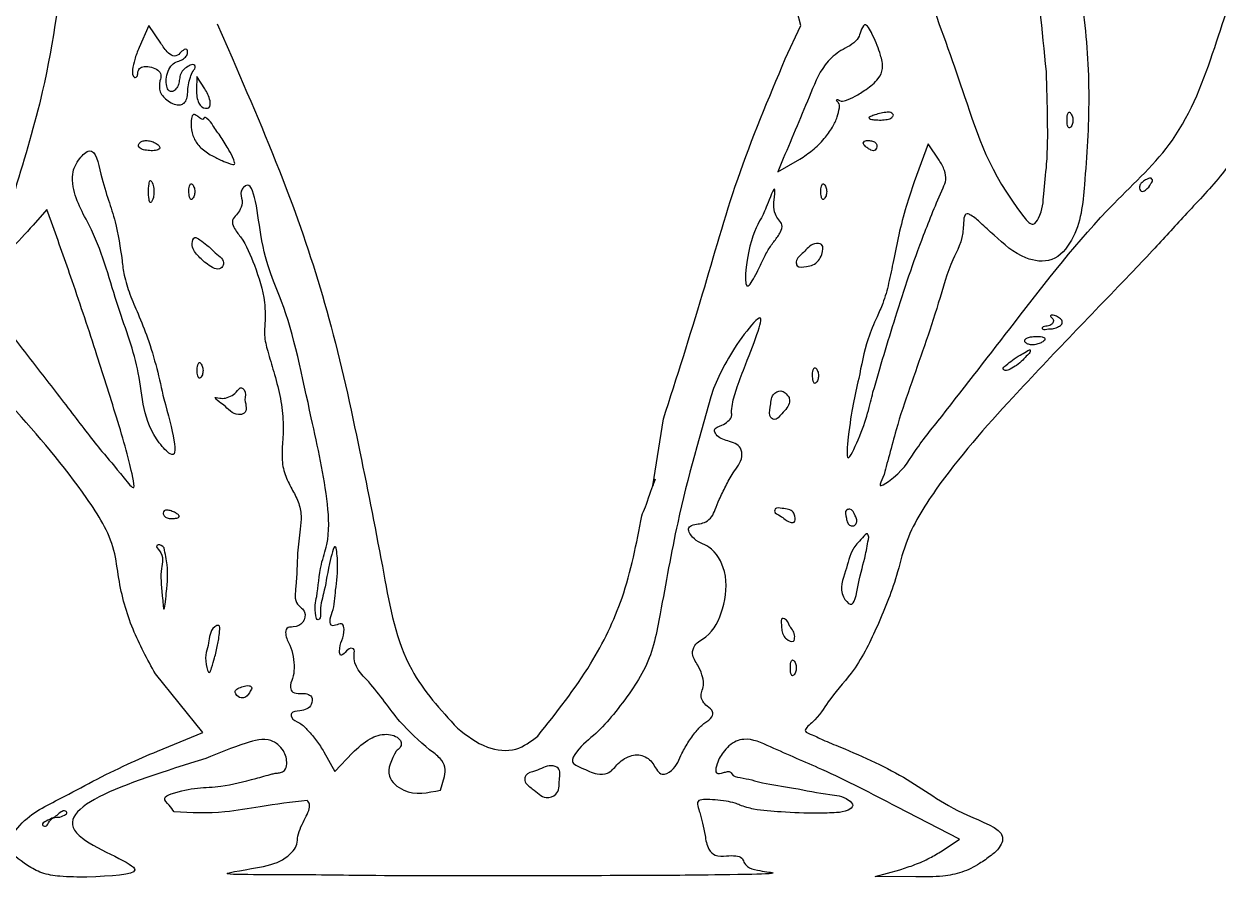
# Model space of a CAD drawing. Extents: x 7.4 to 44.5, y 24.7 to 60.9.
# Drawn here: x 19.78 to 34.35, y 24.68 to 35.09 of the extents above; entities that cross this region are included whole.
import ezdxf

# ---------------------------------------------------------------- set-up
doc = ezdxf.new("R2010")
doc.units = 0
doc.layers.add('Layer_1', color=7, linetype='CONTINUOUS')

msp = doc.modelspace()

# ---------------------------------------------------------------- linework, layer by layer
at = {"layer": 'Layer_1', "color": 7}
for p, q in [((29.25613, 35.068077), (28.661778, 37.446324)), ((21.307605, 35.068111), (21.187667, 34.798609)), ((21.451499, 34.854135), (21.307605, 35.068111)), ((22.138431, 35.088762), (22.321496, 34.673326)), ((29.069022, 34.662984), (29.25613, 35.068077)), ((21.892789, 34.444761), (21.886439, 34.28377)), ((21.989386, 34.294295), (21.892789, 34.444761)), ((32.252555, 34.507078), (32.252544, 34.507078)), ((21.780013, 34.252824), (21.780013, 34.252795)), ((21.989431, 34.294295), (21.989386, 34.294295)), ((30.386941, 33.975379), (30.386941, 33.975406)), ((32.554913, 33.992921), (32.554913, 33.992921)), ((29.64589, 33.827805), (29.645922, 33.827824)), ((22.189308, 33.704216), (22.189308, 33.704261)), ((21.429739, 33.603399), (21.429739, 33.603399)), ((30.186773, 33.603399), (30.186773, 33.603399)), ((30.811044, 33.624576), (30.6412, 33.162138)), ((30.94573, 33.425096), (30.811044, 33.624576)), ((29.043447, 33.444268), (28.978156, 33.282322)), ((28.978156, 33.282322), (29.247227, 33.437685)), ((21.348607, 33.151575), (21.348607, 33.151575)), ((21.846299, 33.120418), (21.846299, 33.120418)), ((29.552487, 33.120418), (29.552487, 33.120418)), ((33.527632, 33.13923), (33.527616, 33.13923)), ((20.06106, 32.824352), (19.894717, 32.63349)), ((20.119258, 32.668547), (20.06106, 32.824352)), ((22.114383, 32.294553), (22.114383, 32.294553)), ((29.513906, 32.273833), (29.513892, 32.273863)), ((28.725008, 32.060836), (28.725008, 32.060836)), ((32.434265, 31.417787), (32.434324, 31.417787)), ((32.228115, 31.224731), (32.228115, 31.224731)), ((21.946381, 30.939085), (21.946381, 30.939085)), ((31.965, 30.985834), (31.965, 30.985834)), ((29.452409, 30.876778), (29.452409, 30.876778)), ((30.137698, 30.595618), (30.137698, 30.595618)), ((21.489173, 30.513344), (21.489173, 30.513344)), ((22.477532, 30.502832), (22.477532, 30.502832)), ((29.114083, 30.531383), (29.114083, 30.531383)), ((30.975853, 30.29973), (30.975882, 30.300042)), ((20.928944, 30.238243), (20.928944, 30.238214)), ((27.453175, 29.455124), (27.582799, 30.269252)), ((21.679945, 29.081093), (21.679945, 29.081083)), ((29.185989, 29.084729), (29.185957, 29.084734)), ((29.921483, 29.087102), (29.921494, 29.087115)), ((21.492194, 28.69664), (21.492199, 28.69664)), ((30.086684, 28.826966), (30.086694, 28.826966)), ((29.123751, 27.738542), (29.123751, 27.738507)), ((22.144913, 27.513847), (22.144892, 27.513847)), ((29.181533, 27.311298), (29.181533, 27.311298)), ((21.963512, 26.44311), (21.386141, 27.158139)), ((22.54418, 26.949774), (22.54418, 26.949774)), ((21.411165, 26.218106), (21.963512, 26.44311)), ((26.050224, 26.401097), (26.050224, 26.401097)), ((24.730535, 26.232189), (24.730493, 26.232097)), ((23.441284, 26.207477), (23.573999, 25.968773)), ((23.573999, 25.968773), (23.789317, 26.196029)), ((27.0138, 26.049272), (27.013763, 26.049272)), ((24.86207, 25.741647), (24.912473, 25.908853)), ((26.313151, 25.865972), (26.313199, 25.865972)), ((31.193626, 25.14526), (30.429544, 25.538092)), ((20.221027, 25.41047), (20.221048, 25.410457)), ((30.979991, 24.999266), (31.193626, 25.14526)), ((19.825234, 24.822108), (19.825401, 24.822373)), ((30.165863, 24.688012), (30.466109, 24.770639)), ((30.660779, 24.682932), (30.165863, 24.688012))]:
    msp.add_line(p, q, dxfattribs=at)
for points, knots in [([(32.200175, 38.796651), (32.213323, 38.841175), (32.245924, 38.951577), (32.283378, 39.139411), (32.32394, 39.389078), (32.382283, 39.720624), (32.467059, 40.136001), (32.574914, 40.620576), (32.687362, 41.150646), (32.788461, 41.690033), (32.881745, 42.271328), (32.955425, 42.773055), (33.154022, 43.231506), (33.43267, 43.305493), (33.600337, 43.338973), (33.670259, 43.275023), (33.612581, 43.186111), (33.581425, 43.063908), (33.536265, 42.891509), (33.504836, 42.695425), (33.464148, 42.513371), (33.428314, 42.366794), (33.344816, 42.275356), (33.277384, 42.129722), (33.227751, 41.885834), (33.16857, 41.540074), (33.105908, 41.123082), (33.025405, 40.688042), (32.935618, 40.261061), (32.840601, 39.835255), (32.74976, 39.402819), (32.673847, 38.981661), (32.589074, 38.631106), (32.525003, 38.36209), (32.283491, 38.078975), (32.482379, 37.328684), (32.517552, 36.39286), (32.718878, 35.26436), (32.794045, 34.195474), (32.730168, 33.251886), (32.666875, 32.546336), (32.346521, 32.160287), (31.926885, 32.219549), (31.679684, 32.454791), (31.464609, 32.645071), (31.369362, 32.738524), (31.239661, 32.799327), (31.253555, 32.46175), (31.079891, 32.196989), (30.890334, 31.494838), (30.644937, 30.828482), (30.436459, 30.208063), (30.353819, 29.88859), (30.297086, 29.687591), (30.277266, 29.58045), (30.189377, 29.418276), (30.491655, 29.607447), (30.628716, 29.869069), (30.854325, 30.14896), (30.975853, 30.29973)], [0, 0, 0, 0, 0.139224, 0.345222, 0.573883, 0.898205, 1.355006, 1.845535, 2.387661, 2.979874, 3.494242, 4.144384, 4.537995, 4.865986, 4.970763, 5.021755, 5.106499, 5.232787, 5.42123, 5.631823, 5.829453, 5.985312, 6.071056, 6.195472, 6.461178, 6.814676, 7.248984, 7.725681, 8.1418, 8.557907, 9.034353, 9.46805, 9.839056, 10.122696, 10.28155, 10.919028, 12.168083, 13.229697, 14.314993, 15.378797, 16.073488, 16.411972, 16.726669, 17.204963, 17.427374, 17.57737, 17.625242, 17.800069, 18.211623, 18.770913, 19.856222, 20.401007, 20.71467, 20.862261, 21.002511, 21.10524, 21.216749, 21.690065, 22.242729, 22.242729, 22.242729, 22.242729]), ([(19.675369, 33.069563), (19.795385, 33.464111), (20.099709, 34.46457), (20.283983, 36.016666), (20.540917, 37.344671), (20.89947, 38.130475), (21.000935, 38.651233), (21.009312, 39.243835), (20.945488, 39.881939), (20.821987, 40.424161), (20.460863, 40.790054), (20.032141, 40.492689), (19.726954, 40.001854), (19.271485, 39.061138), (19.077999, 37.584175), (19.097271, 35.829134), (19.112467, 34.361645), (19.164169, 33.341991), (19.124558, 32.901565), (19.306249, 32.623348), (19.426777, 32.755184), (19.535072, 32.879043), (19.624361, 33.000295), (19.675369, 33.069563)], [0, 0, 0, 0, 1.234831, 3.131174, 4.684414, 5.260592, 5.710104, 6.263832, 7.035675, 7.617882, 7.957197, 8.328785, 8.918556, 9.764492, 11.404373, 13.33751, 15.016324, 15.862299, 16.300621, 16.473006, 16.560804, 16.751145, 17.004769, 17.004769, 17.004769, 17.004769]), ([(43.658609, 40.753682), (43.784547, 40.666755), (43.985565, 40.528006), (44.226767, 40.346077), (44.301946, 40.175434), (44.29481, 40.046461), (44.319783, 39.931802), (44.349373, 39.822357), (44.400033, 39.7182), (44.319821, 39.620593), (44.216663, 39.589006), (44.038071, 39.605631), (44.083619, 39.472503), (44.246632, 39.490927), (44.386625, 39.431485), (44.494031, 39.325283), (44.503584, 39.176564), (44.476231, 38.99899), (44.256494, 38.900617), (44.070864, 38.896135), (43.910417, 38.90508), (43.842058, 38.833528), (43.891063, 38.727341), (43.816938, 38.49217), (43.217124, 38.476282), (42.461107, 38.310207), (41.701354, 38.151219), (41.033869, 38.131073), (40.951884, 37.873965), (40.880442, 37.654487), (40.418762, 37.554424), (39.773994, 37.216616), (38.64319, 37.442997), (37.937483, 37.889078), (37.23606, 38.419439), (36.972929, 38.079291), (36.709835, 37.869145), (36.131964, 37.414129), (35.645303, 36.277704), (35.24986, 34.75992), (34.652552, 33.494836), (33.978418, 32.798203), (33.622746, 32.398824), (32.911323, 31.653797), (31.98202, 30.70272), (31.019711, 29.617287), (30.548946, 28.862312), (30.410545, 28.261725), (30.192448, 27.730221), (29.935129, 27.206793), (29.590827, 26.846768), (29.478455, 26.625975), (29.272891, 26.464156), (29.415086, 26.410032), (29.540074, 26.346398), (29.953321, 26.182212), (30.607164, 25.881466), (31.097456, 25.479531), (31.791039, 25.241517), (31.6716, 25.021592), (31.571244, 24.936066), (31.420523, 24.830096), (31.227224, 24.730147), (30.960531, 24.68034), (30.77117, 24.681978), (30.660779, 24.682932)], [0, 0, 0, 0, 0.461573, 0.736744, 0.887535, 0.99638, 1.120454, 1.234477, 1.347384, 1.428083, 1.567112, 1.716477, 1.750268, 1.931201, 2.100946, 2.218804, 2.356598, 2.533198, 2.713976, 3.007534, 3.11007, 3.172862, 3.262866, 3.422271, 3.825443, 4.788969, 5.863743, 6.294468, 6.472752, 6.625313, 6.95994, 7.725341, 8.871694, 10.039153, 10.630151, 10.83557, 11.209707, 11.671802, 13.006623, 14.770112, 16.445778, 17.093416, 17.67005, 18.050931, 20.183472, 21.655892, 22.409272, 22.808695, 23.495882, 24.123595, 24.572579, 24.896749, 25.026021, 25.093224, 25.261012, 25.493433, 26.397572, 27.323728, 27.785957, 27.87162, 28.012508, 28.18507, 28.422431, 28.659121, 28.989988, 28.989988, 28.989988, 28.989988]), ([(32.252544, 34.507078), (32.203337, 35.009682), (32.093583, 36.13072), (31.774269, 37.741849), (31.435993, 39.192606), (30.972578, 40.092094), (30.631006, 40.708393), (30.003218, 40.703957), (29.828659, 39.99725), (29.656624, 39.312126), (29.781957, 38.099784), (30.433626, 36.472455), (31.202463, 34.420799), (31.561327, 33.248636), (32.084449, 32.601084), (32.209171, 32.790596), (32.217755, 33.03047), (32.270091, 33.435851), (32.269885, 33.932493), (32.258522, 34.309245), (32.252555, 34.507078)], [0, 0, 0, 0, 1.512703, 3.374025, 4.950394, 5.894623, 6.511476, 6.84732, 7.497994, 8.317606, 9.089709, 11.046324, 13.653192, 15.290773, 15.435379, 15.532998, 15.83526, 16.200574, 16.737137, 17.330419, 17.330419, 17.330419, 17.330419]), ([(30.975882, 30.300042), (31.271877, 30.679973), (31.956715, 31.559015), (32.846309, 32.719466), (33.902987, 33.668808), (34.445458, 35.152137), (34.995, 37.092379), (35.676703, 38.745132), (36.247378, 39.832044), (36.48041, 40.111701), (36.569974, 40.439981), (36.737442, 40.341337), (36.748526, 40.176443), (36.745429, 40.015689), (36.686762, 39.891311), (36.6552, 39.788072), (36.615645, 39.728621), (36.611993, 39.645317), (36.698875, 39.728451), (36.768128, 39.795337), (36.845234, 39.905433), (36.968891, 39.970568), (37.022768, 39.872213), (37.030915, 39.767295), (36.998223, 39.63534), (36.933781, 39.482411), (36.853313, 39.389641), (36.832791, 39.243937), (36.957033, 39.293929), (37.117746, 39.237269), (37.008711, 38.957468), (36.906529, 38.816716), (36.841385, 38.726984)], [0, 0, 0, 0, 1.444514, 3.342152, 4.392893, 5.634427, 7.975114, 10.459123, 11.071577, 11.520498, 11.708975, 11.804607, 11.984423, 12.174784, 12.283129, 12.395404, 12.487298, 12.520756, 12.581121, 12.708619, 12.894526, 12.970677, 13.058943, 13.158286, 13.298624, 13.458453, 13.641596, 13.705697, 13.788839, 13.928669, 14.131829, 14.48914, 14.48914, 14.48914, 14.48914]), ([(21.386141, 27.158139), (21.288255, 27.337287), (21.087267, 27.705131), (20.944566, 28.22406), (20.882763, 28.793845), (20.423031, 29.524735), (19.511423, 30.58335), (18.56395, 31.565899), (17.774398, 32.388118), (17.275777, 32.929418), (16.730606, 33.535388), (16.196945, 34.121999), (15.734374, 34.613199), (14.992008, 35.336372), (14.069786, 36.135594), (12.777548, 36.978146), (11.644355, 37.290666), (10.915831, 37.561047), (10.474325, 37.660176), (10.418981, 37.889509), (10.258674, 38.14413), (9.591088, 38.185335), (8.805417, 38.326025), (8.089879, 38.474718), (7.547436, 38.497102), (7.481225, 38.725905), (7.51066, 38.816235), (7.502683, 38.884479), (7.423844, 38.904424), (7.403762, 39.079049), (7.372299, 39.32615), (7.370927, 39.559553), (7.370127, 39.695489)], [0, 0, 0, 0, 0.610755, 1.254059, 1.601185, 2.316146, 3.7704, 5.822532, 6.398159, 7.191175, 8.030019, 8.84355, 9.570362, 10.053593, 11.952554, 13.222648, 14.659691, 15.376301, 15.69016, 15.84015, 16.047099, 16.551592, 17.649381, 18.496157, 18.872995, 19.035264, 19.111823, 19.167702, 19.210122, 19.327274, 19.614364, 20.014768, 20.014768, 20.014768, 20.014768]), ([(29.645922, 33.827824), (29.666951, 33.869831), (29.704712, 33.945262), (29.727569, 34.046275), (29.73343, 34.123085), (29.687795, 34.148395), (29.706086, 34.174142), (29.744395, 34.133367), (29.822918, 34.161742), (29.930755, 34.204549), (30.064334, 34.29692), (30.198844, 34.394137), (30.273381, 34.552443), (30.218243, 34.751541), (30.167742, 34.889307), (30.042571, 35.129478), (29.985972, 34.993953), (29.963602, 34.908708), (29.879057, 34.830591), (29.739622, 34.764451), (29.522843, 34.597095), (29.324253, 34.108075), (29.15552, 33.709201), (29.043447, 33.444268)], [0, 0, 0, 0, 0.139516, 0.250526, 0.317402, 0.351402, 0.361623, 0.394726, 0.46718, 0.59286, 0.751379, 0.949731, 1.084076, 1.24806, 1.51948, 1.668841, 1.757779, 1.842466, 1.95382, 2.078963, 2.311297, 2.75097, 3.620633, 3.620633, 3.620633, 3.620633]), ([(21.780013, 34.252795), (21.782004, 34.283162), (21.786095, 34.345563), (21.811609, 34.433758), (21.836249, 34.505964), (21.885093, 34.557418), (21.84835, 34.604556), (21.790562, 34.572504), (21.73556, 34.541769), (21.691392, 34.481941), (21.679112, 34.414848), (21.673009, 34.349226), (21.641538, 34.297622), (21.601239, 34.256174), (21.540856, 34.268716), (21.520881, 34.337228), (21.514817, 34.41806), (21.536302, 34.510515), (21.581564, 34.590456), (21.651581, 34.630974), (21.716915, 34.649105), (21.76364, 34.689767), (21.781609, 34.732466), (21.777374, 34.784709), (21.721145, 34.7714), (21.689653, 34.726524), (21.616233, 34.676551), (21.520552, 34.748076), (21.478742, 34.812292), (21.451499, 34.854135)], [0, 0, 0, 0, 0.091286, 0.187582, 0.27024, 0.331899, 0.358649, 0.418811, 0.489379, 0.561302, 0.628509, 0.693169, 0.755276, 0.809371, 0.851916, 0.912582, 1.001085, 1.100558, 1.191653, 1.267701, 1.335705, 1.395126, 1.442405, 1.481492, 1.511156, 1.580295, 1.656249, 1.738511, 1.892363, 1.892363, 1.892363, 1.892363]), ([(21.187667, 34.798609), (21.168065, 34.750562), (21.132592, 34.663613), (21.108349, 34.546884), (21.101743, 34.469332), (21.136943, 34.425672), (21.171138, 34.450044), (21.169001, 34.494617), (21.186438, 34.552115), (21.259941, 34.575433), (21.33725, 34.560995), (21.416398, 34.535809), (21.465332, 34.465176), (21.431713, 34.374475), (21.430402, 34.248416), (21.538318, 34.140052), (21.656923, 34.083744), (21.744626, 34.120768), (21.77369, 34.181172), (21.777767, 34.227373), (21.780013, 34.252824)], [0, 0, 0, 0, 0.155413, 0.281241, 0.355483, 0.389128, 0.412608, 0.457779, 0.517214, 0.577275, 0.666374, 0.753878, 0.820292, 0.895491, 1.028097, 1.175038, 1.33226, 1.381076, 1.443738, 1.520599, 1.520599, 1.520599, 1.520599]), ([(22.321496, 34.673326), (22.564754, 34.11041), (23.013619, 33.071704), (23.538741, 31.465675), (23.876494, 29.914911), (24.154638, 28.489125), (24.376267, 27.253257), (24.862819, 26.722852), (25.070776, 26.496151)], [0, 0, 0, 0, 1.838745, 3.392896, 5.063318, 6.582057, 7.797381, 8.70456, 8.70456, 8.70456, 8.70456]), ([(27.582799, 30.269252), (27.745297, 30.776049), (28.056804, 31.747575), (28.469633, 33.240807), (28.864221, 34.17705), (29.069022, 34.662984)], [0, 0, 0, 0, 1.596869, 3.061184, 4.641345, 4.641345, 4.641345, 4.641345]), ([(21.886439, 34.28377), (21.887311, 34.25453), (21.888959, 34.199278), (21.911517, 34.126714), (21.951807, 34.065452), (22.058537, 34.041096), (22.05747, 34.186343), (22.016167, 34.251875), (21.989431, 34.294295)], [0, 0, 0, 0, 0.087595, 0.165519, 0.223044, 0.309346, 0.395411, 0.553382, 0.553382, 0.553382, 0.553382]), ([(22.189308, 33.704261), (22.153766, 33.753245), (22.095256, 33.833886), (22.047777, 33.916746), (21.981988, 33.957278), (21.971488, 33.915135), (21.925734, 33.936535), (21.901403, 33.962416), (21.843585, 33.998109), (21.818513, 33.909825), (21.821796, 33.821025), (21.847584, 33.686834), (21.940785, 33.565899), (22.063952, 33.483498), (22.193212, 33.421773), (22.270814, 33.390426), (22.36644, 33.36145), (22.329349, 33.467905), (22.279516, 33.55756), (22.222511, 33.650236), (22.189308, 33.704216)], [0, 0, 0, 0, 0.176351, 0.290317, 0.322687, 0.347897, 0.380732, 0.434123, 0.480401, 0.533065, 0.640291, 0.779596, 0.922013, 1.086425, 1.225875, 1.331889, 1.383746, 1.437835, 1.568926, 1.751797, 1.751797, 1.751797, 1.751797]), ([(30.386941, 33.975406), (30.380873, 33.985139), (30.364684, 34.011107), (30.302789, 34.010376), (30.237087, 34.002384), (30.16456, 33.9797), (30.121926, 33.965667), (30.075699, 33.939333), (30.121778, 33.920545), (30.165644, 33.918462), (30.238128, 33.912464), (30.305263, 33.920501), (30.365606, 33.935381), (30.380987, 33.964218), (30.386941, 33.975379)], [0, 0, 0, 0, 0.032761, 0.087409, 0.163664, 0.242263, 0.300385, 0.327224, 0.351209, 0.405856, 0.481546, 0.557621, 0.615752, 0.65246, 0.65246, 0.65246, 0.65246]), ([(32.554913, 33.992921), (32.545914, 34.002511), (32.527264, 34.022386), (32.502683, 33.967104), (32.505432, 33.91501), (32.50318, 33.862934), (32.526457, 33.807635), (32.56518, 33.844027), (32.574944, 33.886726), (32.578, 33.943268), (32.562479, 33.976648), (32.554913, 33.992921)], [0, 0, 0, 0, 0.031095, 0.064447, 0.132601, 0.200757, 0.234114, 0.265182, 0.318422, 0.374396, 0.427642, 0.427642, 0.427642, 0.427642]), ([(29.247227, 33.437685), (29.299365, 33.473082), (29.406805, 33.546024), (29.54283, 33.677352), (29.613264, 33.780176), (29.64589, 33.827805)], [0, 0, 0, 0, 0.188926, 0.389318, 0.562247, 0.562247, 0.562247, 0.562247]), ([(21.429739, 33.603399), (21.415506, 33.614639), (21.385395, 33.638417), (21.331259, 33.658404), (21.276682, 33.668874), (21.227654, 33.660563), (21.191855, 33.639721), (21.171875, 33.601224), (21.205708, 33.562481), (21.262345, 33.546453), (21.334171, 33.539317), (21.392441, 33.542162), (21.449506, 33.566817), (21.435851, 33.592088), (21.429739, 33.603399)], [0, 0, 0, 0, 0.054108, 0.114467, 0.171019, 0.219222, 0.259796, 0.293732, 0.331715, 0.392076, 0.471126, 0.541763, 0.582338, 0.615212, 0.615212, 0.615212, 0.615212]), ([(30.186773, 33.603399), (30.18306, 33.61475), (30.174607, 33.640596), (30.130744, 33.660939), (30.084375, 33.666745), (30.039493, 33.66597), (30.01193, 33.632286), (30.040042, 33.597624), (30.071749, 33.572241), (30.107431, 33.550789), (30.139839, 33.537277), (30.167686, 33.548299), (30.183567, 33.572848), (30.185651, 33.592711), (30.186773, 33.603399)], [0, 0, 0, 0, 0.034592, 0.078763, 0.132828, 0.178541, 0.205978, 0.241499, 0.290178, 0.334349, 0.366222, 0.390043, 0.417479, 0.449443, 0.449443, 0.449443, 0.449443]), ([(21.489173, 30.513344), (21.461817, 30.637894), (21.4066, 30.889289), (21.303279, 31.236888), (21.183415, 31.534775), (21.074501, 31.783686), (21.003891, 32.001412), (20.968135, 32.298783), (20.898878, 32.74169), (20.750905, 33.077928), (20.642767, 33.629222), (20.435394, 33.429799), (20.367137, 33.278564), (20.388864, 32.95741), (20.706196, 32.459045), (20.898095, 31.679188), (21.23756, 30.819211), (21.226795, 30.184996), (21.72017, 29.663625), (21.590585, 30.140299), (21.489173, 30.513344)], [0, 0, 0, 0, 0.382509, 0.772069, 1.086174, 1.34477, 1.58829, 1.76706, 2.248526, 2.856037, 3.173348, 3.323271, 3.532846, 3.686867, 4.256793, 5.260171, 6.095577, 6.986346, 7.173716, 7.848206, 7.848206, 7.848206, 7.848206]), ([(30.137698, 30.595618), (30.22756, 30.901535), (30.416405, 31.544417), (30.697346, 32.381437), (30.919811, 32.925548), (31.037288, 33.187615), (31.013634, 33.311717), (30.969884, 33.384766), (30.94573, 33.425096)], [0, 0, 0, 0, 0.957283, 2.011726, 2.636048, 2.740305, 2.854751, 2.995821, 2.995821, 2.995821, 2.995821]), ([(24.730493, 26.232097), (24.60386, 26.343462), (24.322141, 26.591216), (24.065566, 27.011912), (23.778275, 27.263686), (23.820992, 27.465528), (23.746933, 27.478402), (23.715473, 27.427889), (23.640227, 27.365052), (23.624624, 27.474866), (23.66189, 27.566878), (23.694122, 27.670492), (23.678361, 27.783113), (23.601525, 27.761281), (23.531072, 27.731953), (23.506821, 27.827121), (23.57105, 27.954952), (23.582051, 28.225857), (23.622076, 28.429079), (23.584648, 28.813689), (23.479222, 28.395302), (23.459408, 28.190367), (23.38504, 27.965076), (23.407242, 27.839572), (23.356763, 27.809081), (23.319032, 27.955525), (23.37086, 28.138779), (23.383767, 28.454569), (23.516642, 28.808908), (23.481057, 29.432474), (23.259507, 30.381148), (23.009699, 31.626814), (22.669697, 32.232208), (22.587072, 33.26856), (22.412985, 33.030221), (22.456173, 32.935557), (22.430235, 32.830602), (22.378798, 32.758113), (22.311824, 32.695105), (22.346764, 32.583174), (22.480277, 32.433269), (22.60787, 32.118029), (22.729207, 31.752142), (22.725107, 31.46005), (22.711502, 31.259341), (22.761084, 31.074586), (22.833981, 30.833407), (22.90905, 30.557734), (22.94891, 30.279006), (22.94311, 30.022664), (22.921515, 29.79907), (22.957113, 29.591116), (23.047305, 29.421312), (23.13383, 29.26188), (23.171336, 29.091679), (23.149519, 28.882145), (23.108019, 28.592846), (23.118186, 28.302366), (23.069414, 28.016229), (23.233449, 27.927817), (23.195769, 27.773111), (23.090789, 27.725232), (22.97738, 27.733336), (22.969096, 27.612632), (23.030457, 27.514544), (23.070581, 27.372288), (23.082999, 27.234614), (23.067609, 27.10705), (23.018104, 27.012733), (23.062347, 26.918069), (23.16938, 26.925267), (23.30802, 26.913523), (23.295923, 26.747969), (23.175218, 26.70219), (23.040358, 26.707104), (23.042682, 26.598695), (23.159027, 26.565382), (23.252616, 26.46198), (23.355615, 26.346429), (23.41287, 26.253564), (23.441284, 26.207477)], [0, 0, 0, 0, 0.501559, 1.115815, 1.494696, 1.563919, 1.596248, 1.681189, 1.746224, 1.794458, 1.929697, 2.070224, 2.13357, 2.20036, 2.266941, 2.31861, 2.435024, 2.705824, 3.068385, 3.239206, 3.453637, 3.830027, 4.071962, 4.142683, 4.163121, 4.219101, 4.454896, 4.848719, 5.100646, 5.591125, 6.664543, 8.129881, 8.982982, 9.596787, 9.649705, 9.767586, 9.874433, 9.958289, 10.038198, 10.125714, 10.267245, 10.651523, 11.121025, 11.416332, 11.520447, 11.722281, 11.981671, 12.279814, 12.577749, 12.822475, 13.047433, 13.250348, 13.443499, 13.621036, 13.793756, 13.955238, 14.251025, 14.659087, 14.876361, 15.005591, 15.128499, 15.257767, 15.339577, 15.408029, 15.553922, 15.696854, 15.842903, 15.966938, 16.080347, 16.143807, 16.235132, 16.379629, 16.470973, 16.631716, 16.7376, 16.779336, 16.905644, 17.03963, 17.204316, 17.366567, 17.366567, 17.366567, 17.366567]), ([(33.527616, 33.13923), (33.538044, 33.153687), (33.553898, 33.175669), (33.528801, 33.215687), (33.481347, 33.195237), (33.439875, 33.17458), (33.402767, 33.140649), (33.382511, 33.097136), (33.402179, 33.030251), (33.484929, 33.068114), (33.510744, 33.111105), (33.527632, 33.13923)], [0, 0, 0, 0, 0.048058, 0.073069, 0.116613, 0.173409, 0.223099, 0.260384, 0.31832, 0.372036, 0.473665, 0.473665, 0.473665, 0.473665]), ([(21.348607, 33.151575), (21.340289, 33.164254), (21.321581, 33.192765), (21.301118, 33.109152), (21.303803, 33.042421), (21.30176, 32.976098), (21.320653, 32.891904), (21.361985, 32.948959), (21.36548, 33.003494), (21.370082, 33.080552), (21.355556, 33.128593), (21.348607, 33.151575)], [0, 0, 0, 0, 0.03403, 0.07653, 0.171632, 0.266768, 0.309266, 0.343301, 0.415179, 0.493546, 0.56542, 0.56542, 0.56542, 0.56542]), ([(21.846299, 33.120418), (21.837303, 33.13001), (21.81866, 33.149886), (21.794076, 33.094613), (21.796839, 33.042523), (21.794565, 32.990448), (21.817779, 32.935133), (21.856584, 32.971496), (21.866293, 33.014241), (21.869363, 33.070766), (21.853857, 33.104147), (21.846299, 33.120418)], [0, 0, 0, 0, 0.031093, 0.064433, 0.132587, 0.200744, 0.234086, 0.265202, 0.318444, 0.374417, 0.427646, 0.427646, 0.427646, 0.427646]), ([(28.725008, 32.060836), (28.74683, 32.106603), (28.790052, 32.197255), (28.854653, 32.328278), (28.935336, 32.44303), (29.007588, 32.531953), (29.043087, 32.63447), (28.985627, 32.699267), (28.936153, 32.773175), (28.923525, 32.893), (28.938734, 32.974902), (28.942478, 33.112778), (28.853444, 32.898766), (28.821794, 32.817961), (28.799859, 32.761958)], [0, 0, 0, 0, 0.152108, 0.30128, 0.438254, 0.568615, 0.654801, 0.726319, 0.808936, 0.924917, 1.058949, 1.114259, 1.218078, 1.452513, 1.452513, 1.452513, 1.452513]), ([(29.552487, 33.120418), (29.543489, 33.13001), (29.524844, 33.149886), (29.500257, 33.094615), (29.503017, 33.042522), (29.500751, 32.990446), (29.523986, 32.935133), (29.562767, 32.971506), (29.572508, 33.014235), (29.575573, 33.070771), (29.560053, 33.104148), (29.552487, 33.120418)], [0, 0, 0, 0, 0.031097, 0.064438, 0.132592, 0.20075, 0.2341, 0.265201, 0.31845, 0.374423, 0.427658, 0.427658, 0.427658, 0.427658]), ([(30.6412, 33.162138), (30.607827, 33.062033), (30.5368, 32.84898), (30.45204, 32.52802), (30.389553, 32.213648), (30.333586, 31.932473), (30.272172, 31.700885), (30.170829, 31.480582), (30.045599, 31.188019), (29.948763, 30.659818), (29.857076, 30.317681), (29.800347, 29.665767), (30.047428, 30.201185), (30.100361, 30.432476), (30.137698, 30.595618)], [0, 0, 0, 0, 0.316519, 0.673645, 0.994953, 1.277766, 1.534265, 1.711025, 2.003011, 2.497366, 3.221381, 3.478179, 3.731707, 4.338632, 4.338632, 4.338632, 4.338632]), ([(19.894717, 32.63349), (19.804124, 32.530676), (19.655279, 32.361751), (19.395046, 32.17567), (19.223894, 32.180888), (19.143639, 32.183335)], [0, 0, 0, 0, 0.41397, 0.680163, 0.915194, 0.915194, 0.915194, 0.915194]), ([(20.928944, 30.238214), (20.844492, 30.508291), (20.665111, 31.081957), (20.395933, 31.89248), (20.204187, 32.430322), (20.119258, 32.668547)], [0, 0, 0, 0, 0.848916, 1.803165, 2.561885, 2.561885, 2.561885, 2.561885]), ([(28.799859, 32.761958), (28.740962, 32.659725), (28.613413, 32.438325), (28.54207, 31.722988), (28.683659, 31.984473), (28.725008, 32.060836)], [0, 0, 0, 0, 0.417031, 0.90314, 1.103663, 1.103663, 1.103663, 1.103663]), ([(22.114383, 32.294553), (22.081519, 32.327538), (22.021896, 32.387382), (21.945844, 32.442962), (21.856464, 32.505278), (21.812913, 32.367857), (21.903466, 32.258432), (22.009183, 32.155677), (22.163113, 32.063171), (22.249475, 32.196155), (22.172153, 32.252474), (22.114383, 32.294553)], [0, 0, 0, 0, 0.136501, 0.247647, 0.312089, 0.392217, 0.552711, 0.713537, 0.883191, 0.941212, 1.112653, 1.112653, 1.112653, 1.112653]), ([(29.513892, 32.273863), (29.525583, 32.323652), (29.545798, 32.40975), (29.379668, 32.416065), (29.307969, 32.298853), (29.19091, 32.224201), (29.211766, 32.10492), (29.321421, 32.128216), (29.407617, 32.1419), (29.4778, 32.196973), (29.501895, 32.248266), (29.513906, 32.273833)], [0, 0, 0, 0, 0.121763, 0.210559, 0.38162, 0.524981, 0.573412, 0.688731, 0.768718, 0.85362, 0.938002, 0.938002, 0.938002, 0.938002]), ([(19.278883, 31.739579), (19.375682, 31.617979), (19.604924, 31.330002), (19.970843, 30.858809), (20.347352, 30.369485), (20.717527, 29.88457), (20.908794, 29.670791), (21.148846, 29.366271), (21.093066, 29.646279), (21.037642, 29.86326), (20.968872, 30.100502), (20.928944, 30.238243)], [0, 0, 0, 0, 0.466782, 1.105451, 1.777765, 2.367359, 2.789419, 2.953773, 3.073931, 3.371179, 3.78267, 3.78267, 3.78267, 3.78267]), ([(28.582228, 30.929816), (28.701881, 31.231254), (28.885479, 31.69379), (28.404404, 31.111471), (28.278451, 30.833653), (28.191333, 30.641495)], [0, 0, 0, 0, 0.592818, 0.90964, 1.620361, 1.620361, 1.620361, 1.620361]), ([(32.434324, 31.417787), (32.44103, 31.429568), (32.455349, 31.454723), (32.423361, 31.498939), (32.375526, 31.518752), (32.337186, 31.542476), (32.291656, 31.527647), (32.330197, 31.49727), (32.347431, 31.46156), (32.315146, 31.417589), (32.267763, 31.394982), (32.206566, 31.402898), (32.196685, 31.352658), (32.270801, 31.369898), (32.32233, 31.366068), (32.387264, 31.384551), (32.419749, 31.407522), (32.434265, 31.417787)], [0, 0, 0, 0, 0.037689, 0.080476, 0.140112, 0.195276, 0.214618, 0.249891, 0.291047, 0.332321, 0.392063, 0.455527, 0.467482, 0.523993, 0.592139, 0.658453, 0.712033, 0.712033, 0.712033, 0.712033]), ([(32.228115, 31.224731), (32.232203, 31.234278), (32.242177, 31.257571), (32.186803, 31.274726), (32.133342, 31.278591), (32.065567, 31.27187), (32.014341, 31.259796), (31.980589, 31.226759), (32.001993, 31.192877), (32.037267, 31.177179), (32.084871, 31.170156), (32.137342, 31.178629), (32.188059, 31.194711), (32.215544, 31.21531), (32.228115, 31.224731)], [0, 0, 0, 0, 0.02683, 0.06546, 0.132169, 0.20591, 0.261484, 0.294408, 0.323568, 0.362205, 0.410168, 0.465129, 0.520704, 0.567547, 0.567547, 0.567547, 0.567547]), ([(31.965, 30.985834), (31.983469, 31.007428), (32.013845, 31.042943), (32.056128, 31.076715), (32.056887, 31.125963), (31.989312, 31.075192), (31.931743, 31.050454), (31.836161, 30.986929), (31.779592, 30.938766), (31.711281, 30.884728), (31.761637, 30.848135), (31.820458, 30.884796), (31.893613, 30.92048), (31.940502, 30.963406), (31.965, 30.985834)], [0, 0, 0, 0, 0.085553, 0.140709, 0.157805, 0.203703, 0.293474, 0.408273, 0.50895, 0.564104, 0.591386, 0.65688, 0.746634, 0.844835, 0.844835, 0.844835, 0.844835]), ([(21.946381, 30.939085), (21.937381, 30.948673), (21.918729, 30.968547), (21.894162, 30.913262), (21.896909, 30.861176), (21.894649, 30.809106), (21.917911, 30.7538), (21.956647, 30.7902), (21.966404, 30.832904), (21.969463, 30.88944), (21.953945, 30.922815), (21.946381, 30.939085)], [0, 0, 0, 0, 0.031093, 0.064448, 0.132587, 0.200742, 0.234091, 0.265179, 0.318415, 0.374387, 0.42762, 0.42762, 0.42762, 0.42762]), ([(27.013763, 26.049272), (27.037197, 26.071522), (27.0848, 26.116717), (27.170296, 26.158304), (27.258763, 26.180878), (27.342908, 26.160186), (27.415977, 26.116411), (27.478314, 26.03428), (27.546074, 25.897729), (27.734727, 26.001296), (27.791645, 26.169748), (27.889668, 26.338719), (27.983422, 26.464372), (28.077877, 26.563835), (28.175227, 26.611941), (28.19469, 26.71409), (28.115201, 26.759434), (28.060865, 26.819311), (28.031904, 26.893633), (28.058096, 26.96482), (28.078892, 27.049084), (28.052305, 27.15572), (28.00237, 27.274013), (27.918833, 27.384578), (27.964731, 27.536846), (28.18088, 27.635088), (28.331568, 27.969967), (28.378526, 28.372945), (28.187927, 28.722907), (27.955497, 28.769003), (27.849759, 28.969624), (28.010138, 28.986443), (28.106259, 29.009636), (28.176236, 29.075231), (28.220669, 29.173593), (28.265808, 29.302765), (28.343755, 29.450698), (28.429943, 29.625773), (28.554055, 29.761159), (28.530248, 29.949395), (28.368563, 30.002942), (28.241499, 30.038259), (28.181883, 30.157817), (28.298995, 30.186222), (28.362203, 30.233515), (28.418674, 30.284767), (28.411393, 30.362309), (28.424589, 30.485267), (28.489546, 30.681949), (28.548701, 30.84015), (28.582228, 30.929816)], [0, 0, 0, 0, 0.096374, 0.195761, 0.28258, 0.363556, 0.449252, 0.530236, 0.683364, 0.805784, 1.050071, 1.220668, 1.388129, 1.51932, 1.632439, 1.693943, 1.787138, 1.869072, 1.942987, 2.009024, 2.089812, 2.200981, 2.327424, 2.481887, 2.584517, 2.755336, 3.151665, 3.609107, 3.961938, 4.1959, 4.317556, 4.458337, 4.538846, 4.630948, 4.728371, 4.861944, 5.041111, 5.227755, 5.452548, 5.556336, 5.735473, 5.898388, 5.955929, 6.063079, 6.152251, 6.220947, 6.26768, 6.375019, 6.595014, 6.88284, 6.88284, 6.88284, 6.88284]), ([(29.452409, 30.876778), (29.443409, 30.886364), (29.424756, 30.906234), (29.40019, 30.850949), (29.402938, 30.798862), (29.400675, 30.746789), (29.423924, 30.691483), (29.462679, 30.727865), (29.472439, 30.770576), (29.475496, 30.827118), (29.459975, 30.860502), (29.452409, 30.876778)], [0, 0, 0, 0, 0.03109, 0.064444, 0.132587, 0.200745, 0.234092, 0.265185, 0.31842, 0.374397, 0.42765, 0.42765, 0.42765, 0.42765]), ([(22.477532, 30.502832), (22.484559, 30.544341), (22.494018, 30.600218), (22.423551, 30.672051), (22.371929, 30.584492), (22.307245, 30.543344), (22.223049, 30.515332), (22.170944, 30.522458), (22.098461, 30.539379), (22.16547, 30.472302), (22.244053, 30.42913), (22.343108, 30.301823), (22.512784, 30.340799), (22.491987, 30.436389), (22.477532, 30.502832)], [0, 0, 0, 0, 0.120034, 0.161583, 0.246761, 0.331379, 0.414568, 0.489038, 0.522974, 0.564951, 0.666086, 0.877012, 0.948679, 1.112048, 1.112048, 1.112048, 1.112048]), ([(28.191333, 30.641495), (28.034351, 30.097479), (27.772656, 29.190588), (27.573259, 28.044388), (27.435627, 27.330639), (27.184743, 26.942408), (26.987381, 26.675543), (26.757071, 26.417302), (26.56828, 26.282991), (26.433502, 26.07536), (26.618388, 26.00268), (26.739305, 25.931543), (26.917837, 25.934764), (26.979979, 26.008916), (27.0138, 26.049272)], [0, 0, 0, 0, 1.69451, 2.824799, 3.507927, 3.837534, 4.197536, 4.513366, 4.843999, 4.966979, 5.09799, 5.306379, 5.432696, 5.583539, 5.583539, 5.583539, 5.583539]), ([(29.114083, 30.531383), (29.083684, 30.570807), (29.029587, 30.640965), (28.888277, 30.558839), (28.896625, 30.426836), (28.860075, 30.300504), (28.956302, 30.241707), (29.020888, 30.335081), (29.08686, 30.393814), (29.127403, 30.467158), (29.118033, 30.512337), (29.114083, 30.531383)], [0, 0, 0, 0, 0.128973, 0.229514, 0.387128, 0.514885, 0.559024, 0.675312, 0.77011, 0.848443, 0.905527, 0.905527, 0.905527, 0.905527]), ([(27.318578, 29.088467), (27.345905, 29.156362), (27.391652, 29.270024), (27.503521, 29.604202), (27.464874, 29.489766), (27.453175, 29.455124)], [0, 0, 0, 0, 0.28276, 0.473366, 0.556116, 0.556116, 0.556116, 0.556116]), ([(21.679945, 29.081083), (21.675729, 29.087813), (21.663795, 29.106864), (21.626228, 29.125993), (21.581849, 29.148368), (21.535162, 29.160371), (21.491833, 29.153784), (21.474067, 29.117637), (21.492634, 29.081456), (21.530979, 29.058794), (21.580018, 29.051202), (21.625031, 29.056813), (21.66328, 29.061012), (21.675682, 29.075956), (21.679945, 29.081093)], [0, 0, 0, 0, 0.023528, 0.066599, 0.122077, 0.173538, 0.21083, 0.241976, 0.277942, 0.321011, 0.372224, 0.422774, 0.460063, 0.479598, 0.479598, 0.479598, 0.479598]), ([(29.185957, 29.084734), (29.180677, 29.101657), (29.168772, 29.139811), (29.10394, 29.172408), (29.034708, 29.174076), (28.948837, 29.197283), (28.927855, 29.118982), (29.038204, 29.084558), (29.084466, 29.011542), (29.196243, 28.998461), (29.189855, 29.052205), (29.185989, 29.084729)], [0, 0, 0, 0, 0.051606, 0.116343, 0.194997, 0.28202, 0.31016, 0.39986, 0.542081, 0.591861, 0.668153, 0.668153, 0.668153, 0.668153]), ([(29.921494, 29.087115), (29.905352, 29.125755), (29.883067, 29.179105), (29.78696, 29.155893), (29.81285, 29.067354), (29.824358, 29.004878), (29.858376, 28.964089), (29.905262, 28.961333), (29.938227, 28.992723), (29.943709, 29.041432), (29.92936, 29.070917), (29.921483, 29.087102)], [0, 0, 0, 0, 0.104653, 0.144492, 0.24383, 0.303162, 0.349129, 0.388908, 0.42934, 0.47307, 0.526284, 0.526284, 0.526284, 0.526284]), ([(26.050224, 26.401097), (26.277113, 26.686827), (26.688874, 27.205373), (27.132628, 28.119138), (27.253659, 28.750055), (27.318578, 29.088467)], [0, 0, 0, 0, 1.092555, 1.982778, 3.012721, 3.012721, 3.012721, 3.012721]), ([(30.086694, 28.826966), (30.082016, 28.844261), (30.069137, 28.891873), (29.972371, 28.774818), (29.866226, 28.672993), (29.808957, 28.397831), (29.709467, 28.168355), (29.905644, 27.927291), (29.967167, 28.34581), (30.039451, 28.550447), (30.074161, 28.753652), (30.086684, 28.826966)], [0, 0, 0, 0, 0.043147, 0.118788, 0.300112, 0.580132, 0.896955, 1.018761, 1.272216, 1.654684, 1.870562, 1.870562, 1.870562, 1.870562]), ([(21.492199, 28.69664), (21.470055, 28.719623), (21.442344, 28.748382), (21.384482, 28.714583), (21.49977, 28.613337), (21.435467, 28.396225), (21.465063, 28.215958), (21.488988, 27.850064), (21.53138, 28.249931), (21.545068, 28.434512), (21.506729, 28.624583), (21.492194, 28.69664)], [0, 0, 0, 0, 0.080045, 0.100166, 0.169833, 0.387646, 0.721863, 0.885737, 1.081064, 1.427784, 1.639487, 1.639487, 1.639487, 1.639487]), ([(29.123751, 27.738507), (29.110392, 27.776327), (29.093616, 27.823822), (29.007714, 27.8465), (29.02531, 27.751873), (29.022846, 27.690855), (29.044541, 27.626539), (29.085039, 27.577008), (29.174165, 27.530397), (29.192944, 27.650972), (29.152336, 27.702365), (29.123751, 27.738542)], [0, 0, 0, 0, 0.112765, 0.14161, 0.22068, 0.292031, 0.357308, 0.407982, 0.4981, 0.555881, 0.693262, 0.693262, 0.693262, 0.693262]), ([(22.144892, 27.513847), (22.154438, 27.561119), (22.168142, 27.628982), (22.176115, 27.770313), (22.044079, 27.701158), (22.049395, 27.5016), (21.970742, 27.37008), (22.038968, 27.134389), (22.083549, 27.263827), (22.11128, 27.360307), (22.132761, 27.45837), (22.144913, 27.513847)], [0, 0, 0, 0, 0.167187, 0.240013, 0.291859, 0.501144, 0.765514, 0.871517, 0.933413, 1.059838, 1.224537, 1.224537, 1.224537, 1.224537]), ([(29.181533, 27.311298), (29.172535, 27.320888), (29.153886, 27.340762), (29.129312, 27.285482), (29.132066, 27.233391), (29.129806, 27.181317), (29.15306, 27.12601), (29.191807, 27.162391), (29.201533, 27.205111), (29.204595, 27.261641), (29.189091, 27.295025), (29.181533, 27.311298)], [0, 0, 0, 0, 0.031094, 0.064441, 0.132588, 0.200751, 0.234102, 0.265182, 0.318417, 0.374393, 0.427628, 0.427628, 0.427628, 0.427628]), ([(22.54418, 26.949774), (22.554656, 26.966755), (22.572651, 26.995922), (22.514384, 27.025497), (22.456177, 27.004977), (22.398381, 26.988889), (22.350235, 26.953911), (22.370791, 26.897101), (22.421135, 26.857789), (22.503935, 26.875105), (22.528675, 26.921006), (22.54418, 26.949774)], [0, 0, 0, 0, 0.048687, 0.083626, 0.158295, 0.22812, 0.273684, 0.307491, 0.389383, 0.444655, 0.537458, 0.537458, 0.537458, 0.537458]), ([(21.614175, 25.475719), (21.596826, 25.502065), (21.562306, 25.554485), (21.463352, 25.648554), (21.79012, 25.783086), (22.115767, 25.754133), (22.538771, 25.863827), (22.751325, 25.922296), (22.835236, 25.945257), (22.868914, 25.949808), (22.91329, 25.952691), (22.974847, 25.982031), (22.999178, 26.09112), (22.958617, 26.237758), (22.770437, 26.397257), (22.408415, 26.296493), (22.158514, 26.192607), (22.000361, 26.126861)], [0, 0, 0, 0, 0.101788, 0.202525, 0.297515, 0.911124, 1.346048, 1.553541, 1.578138, 1.606731, 1.65516, 1.71235, 1.795788, 1.959733, 2.155824, 2.461274, 2.987801, 2.987801, 2.987801, 2.987801]), ([(23.789317, 26.196029), (23.857208, 26.258972), (23.976813, 26.369861), (24.19047, 26.443082), (24.348534, 26.397729), (24.393131, 26.311079), (24.371158, 26.255099), (24.340138, 26.23151), (24.322934, 26.218428)], [0, 0, 0, 0, 0.275044, 0.484556, 0.657862, 0.705295, 0.757045, 0.82148, 0.82148, 0.82148, 0.82148]), ([(25.070776, 26.496151), (25.184528, 26.406918), (25.390249, 26.245539), (25.786014, 26.197764), (25.965566, 26.335945), (26.050224, 26.401097)], [0, 0, 0, 0, 0.430667, 0.77886, 1.089491, 1.089491, 1.089491, 1.089491]), ([(30.429544, 25.538092), (30.124752, 25.696594), (29.617028, 25.960627), (29.000012, 26.212097), (28.643838, 26.384839), (28.464682, 26.342077), (28.378115, 26.28557), (28.292762, 26.178915), (28.23472, 26.085736), (28.20734, 25.928084), (28.309094, 25.952849), (28.357064, 25.968625), (28.403115, 25.968614), (28.423111, 25.906252), (28.585594, 25.889365), (28.81628, 25.81609), (29.192259, 25.769261), (29.545542, 25.686927), (29.792193, 25.672421), (29.920025, 25.552144), (29.81034, 25.476368), (29.668315, 25.465044), (29.389479, 25.45485), (29.054659, 25.472968), (28.733985, 25.491669), (28.548512, 25.543521), (28.441767, 25.591095), (28.339996, 25.606685), (28.20935, 25.623815), (28.104235, 25.630354), (27.993421, 25.618053), (28.000751, 25.5344), (28.034619, 25.454675), (28.059278, 25.330315), (28.09429, 25.182637), (28.111294, 25.03594), (28.217187, 24.924038), (28.346971, 24.942626), (28.449994, 24.943526), (28.54222, 24.92693), (28.562381, 24.857799), (28.618177, 24.789398), (28.735822, 24.758662), (29.0572, 24.721517), (28.073429, 24.702916), (27.36707, 24.698767), (26.302988, 24.696757), (25.662525, 24.695548)], [0, 0, 0, 0, 1.023885, 1.70559, 2.04584, 2.138275, 2.244683, 2.351342, 2.536464, 2.619861, 2.704841, 2.756613, 2.793091, 2.819679, 2.931973, 3.209821, 3.595354, 4.046428, 4.28368, 4.368828, 4.448758, 4.591012, 4.822587, 5.269457, 5.605253, 5.780271, 5.844152, 5.954323, 6.088253, 6.230712, 6.302557, 6.35502, 6.442581, 6.576064, 6.726781, 6.902711, 7.00838, 7.146563, 7.260444, 7.337107, 7.391838, 7.461548, 7.59091, 7.780662, 8.098546, 9.26715, 11.033947, 11.033947, 11.033947, 11.033947]), ([(19.825401, 24.822373), (19.72194, 24.894999), (19.527581, 25.031431), (19.800478, 25.437441), (20.187305, 25.610408), (20.631243, 25.858531), (21.023767, 26.049183), (21.28946, 26.165037), (21.411165, 26.218106)], [0, 0, 0, 0, 0.32097, 0.602965, 1.201279, 1.64375, 2.114772, 2.512901, 2.512901, 2.512901, 2.512901]), ([(24.322934, 26.218428), (24.266885, 26.111535), (24.167999, 25.922944), (24.473015, 25.658581), (24.709093, 25.708985), (24.86207, 25.741647)], [0, 0, 0, 0, 0.318059, 0.561147, 1.008639, 1.008639, 1.008639, 1.008639]), ([(24.912473, 25.908853), (24.918839, 25.94692), (24.932026, 26.02578), (24.853443, 26.144754), (24.775733, 26.200036), (24.730535, 26.232189)], [0, 0, 0, 0, 0.112081, 0.232187, 0.399156, 0.399156, 0.399156, 0.399156]), ([(22.000361, 26.126861), (21.012872, 25.819355), (19.613459, 25.383575), (21.497517, 24.720994), (20.840843, 24.692805), (20.55082, 24.680355)], [0, 0, 0, 0, 1.791954, 2.539454, 3.130734, 3.130734, 3.130734, 3.130734]), ([(26.313199, 25.865972), (26.320685, 25.921744), (26.332674, 26.011054), (26.168636, 26.061499), (26.056612, 25.970722), (25.901524, 25.951809), (25.881145, 25.826239), (26.00926, 25.749909), (26.11571, 25.625433), (26.310939, 25.685201), (26.312326, 25.798581), (26.313151, 25.865972)], [0, 0, 0, 0, 0.143789, 0.230254, 0.43542, 0.566033, 0.627491, 0.762156, 0.961482, 1.084461, 1.26467, 1.26467, 1.26467, 1.26467]), ([(20.221048, 25.410457), (20.273307, 25.433823), (20.331767, 25.459962), (20.258061, 25.505451), (20.169293, 25.409581), (20.096351, 25.38877), (19.981577, 25.321826), (20.057235, 25.288587), (20.086549, 25.355359), (20.134991, 25.415373), (20.193623, 25.412032), (20.221027, 25.41047)], [0, 0, 0, 0, 0.105139, 0.117616, 0.236786, 0.382957, 0.44883, 0.49022, 0.543836, 0.632302, 0.709935, 0.709935, 0.709935, 0.709935]), ([(23.23928, 25.616348), (23.047782, 25.593185), (22.712129, 25.552586), (22.174867, 25.44954), (21.821636, 25.466033), (21.614175, 25.475719)], [0, 0, 0, 0, 0.578933, 1.014737, 1.634978, 1.634978, 1.634978, 1.634978]), ([(25.662525, 24.695548), (25.029028, 24.695387), (23.962239, 24.695118), (23.118826, 24.711958), (22.023876, 24.709038), (22.713315, 24.797), (22.965651, 24.886928), (23.119473, 25.051311), (23.119339, 25.188487), (23.159571, 25.29493), (23.212028, 25.395824), (23.255899, 25.482222), (23.275838, 25.564452), (23.249798, 25.601417), (23.23928, 25.616348)], [0, 0, 0, 0, 1.787368, 3.009871, 3.402986, 3.855159, 4.17871, 4.359733, 4.459019, 4.579479, 4.697697, 4.798536, 4.87657, 4.929447, 4.929447, 4.929447, 4.929447]), ([(30.466109, 24.770639), (30.526618, 24.790197), (30.651229, 24.830476), (30.823951, 24.906296), (30.93092, 24.970028), (30.979991, 24.999266)], [0, 0, 0, 0, 0.190734, 0.3928, 0.564062, 0.564062, 0.564062, 0.564062]), ([(20.55082, 24.680355), (20.441185, 24.680549), (20.256691, 24.680876), (20.00474, 24.71797), (19.882278, 24.789015), (19.825234, 24.822108)], [0, 0, 0, 0, 0.329631, 0.554703, 0.750959, 0.750959, 0.750959, 0.750959])]:
    msp.add_open_spline(points, degree=3, knots=knots, dxfattribs=at)

doc.saveas('drawing.dxf')
